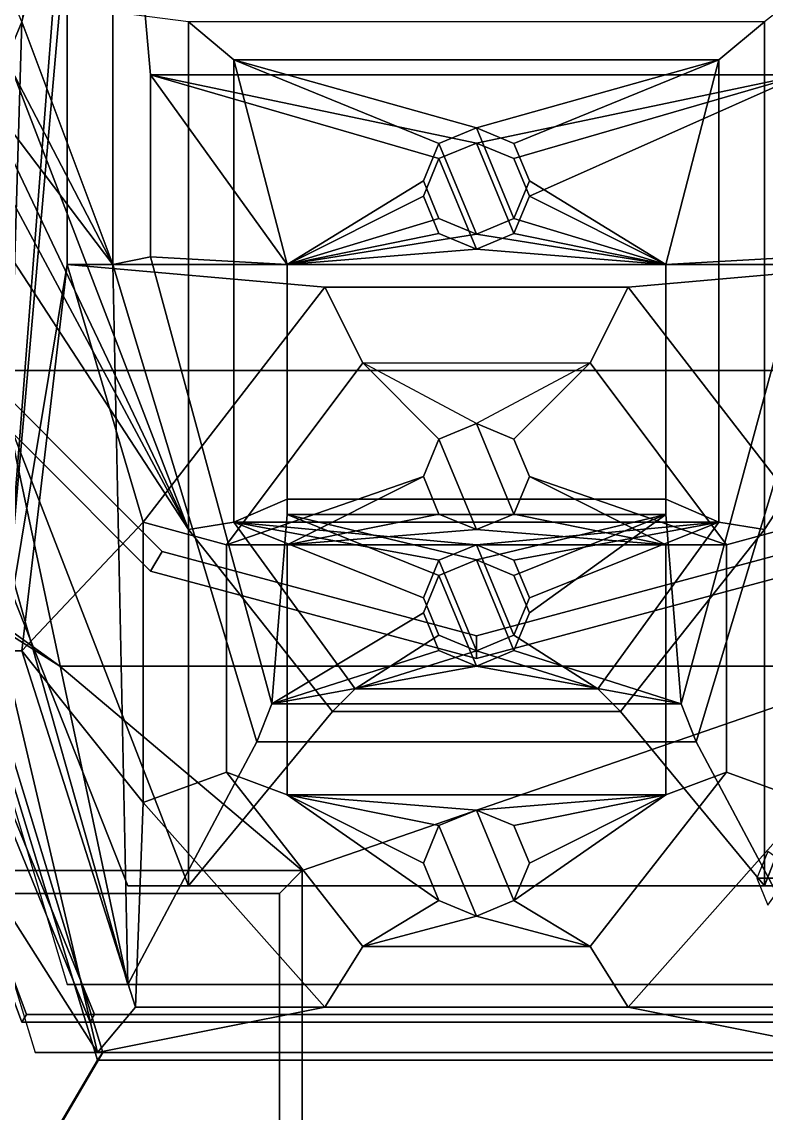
# Model space of a CAD drawing. Header units: millimetres. Extents: x -1.2 to 1.2, y -3.5 to 10.4.
# Drawn here: x -0.6 to 0.382, y -1.79 to -0.35 of the extents above; entities that cross this region are included whole.
import ezdxf

# ---------------------------------------------------------------- set-up
doc = ezdxf.new("R2010")
doc.units = ezdxf.units.MM
doc.layers.add('turret', color=2, linetype='Continuous')
doc.layers.add('turret_screens', color=3, linetype='Continuous')

msp = doc.modelspace()

# ---------------------------------------------------------------- linework, layer by layer
for points in [[(0.71, -2.48, 0.33), (-0.71, -2.48, 0.33), (-0.71, 1.43, 0.33), (0.71, 1.43, 0.33)], [(1.09, 0.28, 1.46), (-1.09, 0.28, 1.46), (-1.09, -0.81, 1.46), (1.09, -0.81, 1.46)], [(1.09, -0.81, 1.46), (-1.09, -0.81, 1.46), (-0.55, -1.2, 1.46), (0.55, -1.2, 1.46)], [(-0.55, -1.2, 1.4489), (-1.04, -0.89, 1.46), (-0.91, -1.47, 1.4392), (-0.23, -1.47, 1.4392)], [(-1.04, -0.89, 1.46), (-0.55, -1.2, 1.4489), (-0.9792, -0.89, 1.46), (-1.04, -0.89, 1.46)], [(-0.55, -1.2, 1.46), (-0.9792, -0.89, 1.46), (-0.9792, -0.89, 1.46), (-0.55, -1.2, 1.4489)], [(0.55, -1.2, 1.46), (-0.55, -1.2, 1.46), (-0.55, -1.2, 1.4489), (0.55, -1.2, 1.4489)], [(0.55, -1.2, 1.4489), (-0.55, -1.2, 1.4489), (-0.23, -1.47, 1.4392)], [(0.86, -2.56, 1.4), (0.55, -1.2, 1.4489), (-0.23, -1.47, 1.4392), (-0.23, -2.4, 1.4057)], [(-0.23, -1.47, 1.4392), (-0.91, -1.47, 1.4392), (-0.88, -1.5, 1.54), (-0.26, -1.5, 1.54)], [(-0.23, -1.47, 1.4392), (-0.26, -1.5, 1.54), (-0.26, -2.37, 1.51), (-0.23, -2.4, 1.4057)], [(-0.26, -1.5, 1.54), (-0.88, -1.5, 1.54), (-0.88, -2.37, 1.51), (-0.26, -2.37, 1.51)]]:
    msp.add_3dface(points)
at = {"layer": 'turret'}
for points in [[(-0.6247, -1.18, -2.42), (-0.54, -0.22, -2.27), (-0.51, 0.3, -2.42), (-0.6247, -1.18, -2.42)], [(-0.51, 0.3, -2.42), (-0.51, 0.3, -2.42), (-0.6, -0.35, -2.42), (-0.6247, -1.18, -2.42)], [(-0.48, -0.67, 2), (-0.48, 0.14, 2), (-0.48, 0.14, 2), (-0.6, -0.35, 2)], [(-0.43, -0.42, 2.24), (-0.48, 0.14, 2), (-0.48, -0.67, 2), (-0.43, -0.66, 2.24)], [(0.48, 0.14, 2), (-0.48, 0.14, 2), (-0.43, -0.42, 2.24), (0.43, -0.42, 2.24)], [(0.38, -1.02, 4), (0.83, -0.33, 4), (0.61, -0.17, 4), (0.38, -0.35, 4)], [(-0.6247, -1.18, -2.42), (-0.54, -0.67, -2.14), (-0.54, -0.22, -2.27), (-0.6247, -1.18, -2.42)], [(-0.54, -0.67, -2.14), (0.54, -0.67, -2.14), (0.54, -0.22, -2.27), (-0.54, -0.22, -2.27)], [(-0.6205, -0.3005, 2.05), (-0.67, -0.28, 2.05), (-0.6205, -0.3995, 2.05), (-0.6, -0.35, 2.05)], [(-0.6205, -0.3005, -2.37), (-0.67, -0.28, -2.37), (-0.6205, -0.3995, -2.37), (-0.6, -0.35, -2.37)], [(-0.83, -0.33, 4), (-0.92, -0.33, 3.54), (-0.46, -1.49, 3.54), (-0.38, -1.49, 4)], [(-0.92, -0.33, 3.54), (0.92, -0.33, 3.54), (0.46, -1.49, 3.54), (-0.46, -1.49, 3.54)], [(-0.83, -0.33, 4), (-0.38, -1.49, 4), (-0.38, -1.49, 4), (-0.38, -1.02, 4)], [(-0.83, -0.33, 4), (-0.38, -1.02, 4), (-0.7295, -0.3695, 4)], [(-0.38, -1.02, 4), (-0.38, -0.35, 4), (-0.61, -0.32, 4), (-0.6305, -0.3695, 4)], [(0.38, -1.49, 4), (0.46, -1.49, 3.54), (0.92, -0.33, 3.54), (0.83, -0.33, 4)], [(0.38, -1.02, 4), (0.38, -1.49, 4), (0.38, -1.49, 4), (0.83, -0.33, 4)], [(-0.82, -0.35, 2), (-0.92, -0.35, 1.55), (-0.54, -1.62, 1.55), (-0.46, -1.62, 2)], [(-0.82, -0.35, 2), (-0.46, -1.62, 2), (-0.7195, -0.3995, 2), (-0.74, -0.35, 2)], [(-0.6247, -1.18, -2.42), (-0.6247, -1.18, -2.42), (-0.6, -0.35, -2.42), (-0.6205, -0.3995, -2.42)], [(-0.6205, -0.3995, 2), (-0.6, -0.35, 2), (-0.6, -0.35, 2.05), (-0.6205, -0.3995, 2.05)], [(-0.48, -0.67, 2), (-0.6, -0.35, 2), (-0.6, -0.35, 2), (-0.6205, -0.3995, 2)], [(-0.6205, -0.3995, -2.42), (-0.6, -0.35, -2.42), (-0.6, -0.35, -2.37), (-0.6205, -0.3995, -2.37)], [(-0.38, -0.35, 4.05), (-0.38, -0.35, 4), (-0.38, -1.02, 4), (-0.38, -1.02, 4.05)], [(-0.32, -0.4, 4.23), (-0.38, -0.35, 4.05), (-0.38, -1.02, 4.05), (-0.32, -1.01, 4.23)], [(0.32, -0.4, 4.23), (0.38, -0.35, 4.05), (-0.38, -0.35, 4.05), (-0.32, -0.4, 4.23)], [(0.29, -1.3, 2), (0.46, -1.62, 2), (0.82, -0.35, 2), (0.48, -0.67, 2)], [(0.32, -1.01, 4.23), (0.38, -1.02, 4.05), (0.38, -0.35, 4.05), (0.32, -0.4, 4.23)], [(0.38, -1.02, 4.05), (0.38, -1.02, 4), (0.38, -0.35, 4), (0.38, -0.35, 4.05)], [(-0.38, -1.02, 4), (-0.68, -0.39, 4), (-0.68, -0.39, 4), (-0.7295, -0.3695, 4)], [(-0.68, -0.39, 4), (-0.38, -1.02, 4), (-0.6305, -0.3695, 4), (-0.68, -0.39, 4)], [(-0.46, -1.62, 2), (-0.48, -0.67, 2), (-0.67, -0.42, 2), (-0.7195, -0.3995, 2)], [(-0.48, -0.67, 2), (-0.48, -0.67, 2), (-0.6205, -0.3995, 2), (-0.67, -0.42, 2)], [(-0.32, -1.01, 4.23), (-0.25, -0.98, 4.23), (-0.25, -0.67, 4.23), (-0.32, -0.4, 4.23)], [(-0.32, -0.4, 4.23), (-0.25, -0.67, 4.23), (-0.07, -0.56, 4.23), (-0.0495, -0.5105, 4.23)], [(-0.32, -0.4, 4.23), (-0.32, -0.4, 4.23), (-0.0495, -0.5105, 4.23), (0, -0.49, 4.23)], [(-0.32, -0.4, 4.23), (-0.32, -0.4, 4.23), (0, -0.49, 4.23), (0.32, -0.4, 4.23)], [(0.32, -0.4, 4.23), (0.32, -0.4, 4.23), (0, -0.49, 4.23), (0.0495, -0.5105, 4.23)], [(0.25, -0.67, 4.23), (0.32, -0.4, 4.23), (0.0495, -0.5105, 4.23), (0.07, -0.56, 4.23)], [(0.25, -0.98, 4.23), (0.32, -1.01, 4.23), (0.32, -0.4, 4.23), (0.25, -0.67, 4.23)], [(0.43, -0.42, 2.24), (0.43, -0.42, 2.24), (-0.43, -0.42, 2.24), (0, -0.51, 2.24)], [(-0.43, -0.42, 2.24), (-0.43, -0.42, 2.24), (-0.0495, -0.5305, 2.24), (0, -0.51, 2.24)], [(-0.43, -0.42, 2.24), (-0.25, -0.67, 2.24), (-0.07, -0.58, 2.24), (-0.0495, -0.5305, 2.24)], [(-0.43, -0.42, 2.24), (-0.43, -0.66, 2.24), (-0.25, -0.67, 2.24), (-0.43, -0.42, 2.24)], [(0.43, -0.42, 2.24), (0.43, -0.42, 2.24), (0, -0.51, 2.24), (0.0495, -0.5305, 2.24)], [(0.43, -0.42, 2.24), (0.43, -0.42, 2.24), (0.0495, -0.5305, 2.24), (0.07, -0.58, 2.24)], [(0.43, -0.42, 2.24), (0.07, -0.58, 2.24), (0.25, -0.67, 2.24), (0.43, -0.66, 2.24)], [(0, -0.49, 4.28), (-0.0495, -0.5105, 4.28), (0, -0.63, 4.28), (0.0495, -0.6095, 4.28)], [(0, -0.49, 4.23), (-0.0495, -0.5105, 4.23), (-0.0495, -0.5105, 4.28), (0, -0.49, 4.28)], [(0.0495, -0.5105, 4.28), (0, -0.49, 4.28), (0.0495, -0.6095, 4.28), (0.07, -0.56, 4.28)], [(0.0495, -0.5105, 4.23), (0, -0.49, 4.23), (0, -0.49, 4.28), (0.0495, -0.5105, 4.28)], [(-0.0495, -0.5105, 4.28), (-0.07, -0.56, 4.28), (-0.0495, -0.6095, 4.28), (0, -0.63, 4.28)], [(-0.0495, -0.5105, 4.23), (-0.07, -0.56, 4.23), (-0.07, -0.56, 4.28), (-0.0495, -0.5105, 4.28)], [(0, -0.51, 2.24), (-0.0495, -0.5305, 2.24), (-0.0495, -0.5305, 2.29), (0, -0.51, 2.29)], [(0, -0.51, 2.29), (-0.0495, -0.5305, 2.29), (0, -0.65, 2.29), (0.0495, -0.6295, 2.29)], [(0.0495, -0.5305, 2.24), (0, -0.51, 2.24), (0, -0.51, 2.29), (0.0495, -0.5305, 2.29)], [(0.0495, -0.5305, 2.29), (0, -0.51, 2.29), (0.0495, -0.6295, 2.29), (0.07, -0.58, 2.29)], [(0.07, -0.56, 4.23), (0.0495, -0.5105, 4.23), (0.0495, -0.5105, 4.28), (0.07, -0.56, 4.28)], [(-0.0495, -0.5305, 2.24), (-0.07, -0.58, 2.24), (-0.07, -0.58, 2.29), (-0.0495, -0.5305, 2.29)], [(-0.0495, -0.5305, 2.29), (-0.07, -0.58, 2.29), (-0.0495, -0.6295, 2.29), (0, -0.65, 2.29)], [(0.07, -0.58, 2.24), (0.0495, -0.5305, 2.24), (0.0495, -0.5305, 2.29), (0.07, -0.58, 2.29)], [(-0.25, -0.67, 4.23), (-0.25, -0.67, 4.23), (-0.0495, -0.6095, 4.23), (-0.07, -0.56, 4.23)], [(-0.07, -0.56, 4.23), (-0.0495, -0.6095, 4.23), (-0.0495, -0.6095, 4.28), (-0.07, -0.56, 4.28)], [(0.0495, -0.6095, 4.23), (0.07, -0.56, 4.23), (0.07, -0.56, 4.28), (0.0495, -0.6095, 4.28)], [(0.25, -0.67, 4.23), (0.25, -0.67, 4.23), (0.07, -0.56, 4.23), (0.0495, -0.6095, 4.23)], [(-0.25, -0.67, 2.24), (-0.25, -0.67, 2.24), (-0.0495, -0.6295, 2.24), (-0.07, -0.58, 2.24)], [(-0.07, -0.58, 2.24), (-0.0495, -0.6295, 2.24), (-0.0495, -0.6295, 2.29), (-0.07, -0.58, 2.29)], [(0.0495, -0.6295, 2.24), (0.07, -0.58, 2.24), (0.07, -0.58, 2.29), (0.0495, -0.6295, 2.29)], [(0.25, -0.67, 2.24), (0.25, -0.67, 2.24), (0.07, -0.58, 2.24), (0.0495, -0.6295, 2.24)], [(-0.25, -0.67, 4.23), (-0.25, -0.67, 4.23), (0, -0.63, 4.23), (-0.0495, -0.6095, 4.23)], [(-0.0495, -0.6095, 4.23), (0, -0.63, 4.23), (0, -0.63, 4.28), (-0.0495, -0.6095, 4.28)], [(0, -0.63, 4.23), (0.0495, -0.6095, 4.23), (0.0495, -0.6095, 4.28), (0, -0.63, 4.28)], [(0.25, -0.67, 4.23), (0.25, -0.67, 4.23), (0.0495, -0.6095, 4.23), (0, -0.63, 4.23)], [(-0.25, -0.67, 2.24), (-0.25, -0.67, 2.24), (0, -0.65, 2.24), (-0.0495, -0.6295, 2.24)], [(0.25, -0.67, 4.23), (0.25, -0.67, 4.23), (0, -0.63, 4.23), (-0.25, -0.67, 4.23)], [(-0.0495, -0.6295, 2.24), (0, -0.65, 2.24), (0, -0.65, 2.29), (-0.0495, -0.6295, 2.29)], [(0, -0.65, 2.24), (0.0495, -0.6295, 2.24), (0.0495, -0.6295, 2.29), (0, -0.65, 2.29)], [(0.25, -0.67, 2.24), (0.25, -0.67, 2.24), (0.0495, -0.6295, 2.24), (0, -0.65, 2.24)], [(-0.43, -0.66, 2.24), (-0.48, -0.67, 2), (-0.29, -1.3, 2), (-0.27, -1.25, 2.24)], [(-0.25, -0.67, 2.24), (-0.43, -0.66, 2.24), (-0.27, -1.25, 2.24), (-0.25, -1, 2.24)], [(0.25, -0.67, 2.24), (0.25, -0.67, 2.24), (0, -0.65, 2.24), (-0.25, -0.67, 2.24)], [(0.25, -1, 2.24), (0.27, -1.25, 2.24), (0.43, -0.66, 2.24), (0.25, -0.67, 2.24)], [(0.27, -1.25, 2.24), (0.29, -1.3, 2), (0.48, -0.67, 2), (0.43, -0.66, 2.24)], [(-0.6247, -1.18, -2.42), (-0.6, -1.18, -2.14), (-0.54, -0.67, -2.14), (-0.6247, -1.18, -2.42)], [(-0.6, -1.18, -2.14), (-0.44, -1.01, -2.14), (-0.44, -1.01, -2.14), (-0.54, -0.67, -2.14)], [(-0.2, -0.7, -2.14), (0.2, -0.7, -2.14), (0.54, -0.67, -2.14), (-0.54, -0.67, -2.14)], [(-0.44, -1.01, -2.14), (-0.2, -0.7, -2.14), (-0.2, -0.7, -2.14), (-0.54, -0.67, -2.14)], [(-0.48, -0.67, 2), (-0.46, -1.62, 2), (-0.46, -1.62, 2), (-0.29, -1.3, 2)], [(0.25, -0.67, 2.26), (0.25, -0.67, 2.24), (-0.25, -0.67, 2.24), (-0.25, -0.67, 2.26)], [(-0.25, -0.67, 2.26), (-0.25, -0.67, 2.24), (-0.25, -1, 2.24), (-0.25, -1, 2.26)], [(-0.25, -1, 2.26), (0.25, -1, 2.26), (0.25, -0.67, 2.26), (-0.25, -0.67, 2.26)], [(-0.25, -0.98, 4.27), (0.25, -0.98, 4.27), (0.25, -0.67, 4.27), (-0.25, -0.67, 4.27)], [(-0.25, -0.67, 4.27), (-0.25, -0.67, 4.23), (-0.25, -0.98, 4.23), (-0.25, -0.98, 4.27)], [(0.25, -0.67, 4.27), (0.25, -0.67, 4.23), (-0.25, -0.67, 4.23), (-0.25, -0.67, 4.27)], [(0.44, -1.01, -2.14), (0.54, -0.67, -2.14), (0.54, -0.67, -2.14), (0.2, -0.7, -2.14)], [(0.25, -1, 2.26), (0.25, -1, 2.24), (0.25, -0.67, 2.24), (0.25, -0.67, 2.26)], [(0.25, -0.98, 4.27), (0.25, -0.98, 4.23), (0.25, -0.67, 4.23), (0.25, -0.67, 4.27)], [(-0.15, -0.8, -1.9), (-0.2, -0.7, -2.14), (-0.44, -1.01, -2.14), (-0.33, -1.04, -1.9)], [(0.2, -0.7, -2.14), (-0.2, -0.7, -2.14), (-0.15, -0.8, -1.9), (0.15, -0.8, -1.9)], [(0.33, -1.04, -1.9), (0.44, -1.01, -2.14), (0.2, -0.7, -2.14), (0.15, -0.8, -1.9)], [(-0.7448, -0.76, 1.48), (-0.43, -1.0748, 1.48), (-0.415, -1.0488, 1.48), (-0.7188, -0.745, 1.48)], [(-0.7448, -0.76, 3.47), (-0.43, -1.0748, 3.47), (-0.415, -1.0488, 3.47), (-0.7188, -0.745, 3.47)], [(-0.7448, -0.76, -2.94), (-0.43, -1.0748, -2.94), (-0.415, -1.0488, -2.94), (-0.7188, -0.745, -2.94)], [(-0.7188, -0.745, 1.48), (-0.415, -1.0488, 1.48), (-0.415, -1.0488, 1.55), (-0.7188, -0.745, 1.55)], [(-0.7188, -0.745, 3.47), (-0.415, -1.0488, 3.47), (-0.415, -1.0488, 3.54), (-0.7188, -0.745, 3.54)], [(-0.7188, -0.745, -2.94), (-0.415, -1.0488, -2.94), (-0.415, -1.0488, -2.87), (-0.7188, -0.745, -2.87)], [(-0.7448, -0.76, 1.46), (-0.43, -1.0748, 1.46), (-0.43, -1.0748, 1.48), (-0.7448, -0.76, 1.48)], [(-0.7448, -0.76, 3.45), (-0.43, -1.0748, 3.45), (-0.43, -1.0748, 3.47), (-0.7448, -0.76, 3.47)], [(-0.7448, -0.76, -2.96), (-0.43, -1.0748, -2.96), (-0.43, -1.0748, -2.94), (-0.7448, -0.76, -2.94)], [(-0.0495, -0.9005, -1.9), (-0.15, -0.8, -1.9), (-0.33, -1.04, -1.9), (-0.07, -0.95, -1.9)], [(0, -0.88, -1.9), (-0.15, -0.8, -1.9), (-0.0495, -0.9005, -1.9)], [(0.15, -0.8, -1.9), (0, -0.88, -1.9), (0.0495, -0.9005, -1.9)], [(0.07, -0.95, -1.9), (0.33, -1.04, -1.9), (0.15, -0.8, -1.9), (0.0495, -0.9005, -1.9)], [(0, -0.88, -1.85), (-0.0495, -0.9005, -1.85), (0, -1.02, -1.85), (0.0495, -0.9995, -1.85)], [(0, -0.88, -1.9), (-0.0495, -0.9005, -1.9), (-0.0495, -0.9005, -1.85), (0, -0.88, -1.85)], [(0.0495, -0.9005, -1.85), (0, -0.88, -1.85), (0.0495, -0.9995, -1.85), (0.07, -0.95, -1.85)], [(0.0495, -0.9005, -1.9), (0, -0.88, -1.9), (0, -0.88, -1.85), (0.0495, -0.9005, -1.85)], [(-0.0495, -0.9005, -1.85), (-0.07, -0.95, -1.85), (-0.0495, -0.9995, -1.85), (0, -1.02, -1.85)], [(-0.0495, -0.9005, -1.9), (-0.07, -0.95, -1.9), (-0.07, -0.95, -1.85), (-0.0495, -0.9005, -1.85)], [(0.07, -0.95, -1.9), (0.0495, -0.9005, -1.9), (0.0495, -0.9005, -1.85), (0.07, -0.95, -1.85)], [(-0.25, -1.04, -1.9), (-0.07, -0.95, -1.9), (-0.07, -0.95, -1.9), (-0.33, -1.04, -1.9)], [(-0.25, -1.04, -1.9), (-0.0495, -0.9995, -1.9), (-0.0495, -0.9995, -1.9), (-0.07, -0.95, -1.9)], [(-0.07, -0.95, -1.9), (-0.0495, -0.9995, -1.9), (-0.0495, -0.9995, -1.85), (-0.07, -0.95, -1.85)], [(0.0495, -0.9995, -1.9), (0.07, -0.95, -1.9), (0.07, -0.95, -1.85), (0.0495, -0.9995, -1.85)], [(0.0495, -0.9995, -1.9), (0.25, -1.04, -1.9), (0.25, -1.04, -1.9), (0.07, -0.95, -1.9)], [(0.25, -1.04, -1.9), (0.33, -1.04, -1.9), (0.33, -1.04, -1.9), (0.07, -0.95, -1.9)], [(-0.32, -1.01, 4.23), (0.32, -1.01, 4.23), (0.25, -0.98, 4.23), (-0.25, -0.98, 4.23)], [(-0.25, -0.98, 4.23), (0.25, -0.98, 4.23), (0.25, -0.98, 4.27), (-0.25, -0.98, 4.27)], [(-0.25, -1, 2.24), (-0.27, -1.25, 2.24), (-0.07, -1.13, 2.24), (-0.0495, -1.0805, 2.24)], [(-0.25, -1.04, -1.9), (0, -1.02, -1.9), (0, -1.02, -1.9), (-0.0495, -0.9995, -1.9)], [(-0.25, -1, 2.24), (0.25, -1, 2.24), (0.25, -1, 2.26), (-0.25, -1, 2.26)], [(0, -1.06, 2.24), (0, -1.06, 2.24), (0.25, -1, 2.24), (-0.25, -1, 2.24)], [(-0.25, -1, 2.24), (-0.25, -1, 2.24), (-0.0495, -1.0805, 2.24), (0, -1.06, 2.24)], [(-0.0495, -0.9995, -1.9), (0, -1.02, -1.9), (0, -1.02, -1.85), (-0.0495, -0.9995, -1.85)], [(0, -1.02, -1.9), (0.0495, -0.9995, -1.9), (0.0495, -0.9995, -1.85), (0, -1.02, -1.85)], [(0, -1.02, -1.9), (0.25, -1.04, -1.9), (0.25, -1.04, -1.9), (0.0495, -0.9995, -1.9)], [(0.25, -1, 2.24), (0.25, -1, 2.24), (0, -1.06, 2.24), (0.0495, -1.0805, 2.24)], [(0.25, -1, 2.24), (0.25, -1, 2.24), (0.0495, -1.0805, 2.24), (0.07, -1.13, 2.24)], [(0.27, -1.25, 2.24), (0.25, -1, 2.24), (0.07, -1.13, 2.24), (0.0495, -1.1795, 2.24)], [(-0.6, -1.18, -2.14), (-0.44, -1.38, -2.14), (-0.44, -1.38, -2.14), (-0.44, -1.01, -2.14)], [(-0.33, -1.04, -1.9), (-0.44, -1.01, -2.14), (-0.44, -1.38, -2.14), (-0.33, -1.34, -1.9)], [(-0.32, -1.01, 4.23), (-0.38, -1.02, 4.05), (-0.19, -1.26, 4.05), (-0.16, -1.23, 4.23)], [(-0.38, -1.02, 4.05), (-0.38, -1.02, 4), (-0.19, -1.26, 4), (-0.19, -1.26, 4.05)], [(-0.38, -1.02, 4), (-0.38, -1.49, 4), (-0.38, -1.49, 4), (-0.19, -1.26, 4)], [(-0.16, -1.23, 4.23), (-0.0495, -1.1595, 4.23), (-0.07, -1.11, 4.23), (-0.32, -1.01, 4.23)], [(-0.32, -1.01, 4.23), (-0.32, -1.01, 4.23), (-0.0495, -1.0605, 4.23), (0, -1.04, 4.23)], [(-0.32, -1.01, 4.23), (-0.32, -1.01, 4.23), (-0.07, -1.11, 4.23), (-0.0495, -1.0605, 4.23)], [(-0.32, -1.01, 4.23), (-0.32, -1.01, 4.23), (0, -1.04, 4.23), (0.32, -1.01, 4.23)], [(-0.25, -1.04, -1.9), (0.25, -1.04, -1.9), (0.25, -1.04, -1.9), (0, -1.02, -1.9)], [(0.32, -1.01, 4.23), (0.32, -1.01, 4.23), (0, -1.04, 4.23), (0.0495, -1.0605, 4.23)], [(0.32, -1.01, 4.23), (0.32, -1.01, 4.23), (0.0495, -1.0605, 4.23), (0.07, -1.11, 4.23)], [(0.16, -1.23, 4.23), (0.32, -1.01, 4.23), (0.07, -1.11, 4.23), (0.0495, -1.1595, 4.23)], [(0.16, -1.23, 4.23), (0.19, -1.26, 4.05), (0.38, -1.02, 4.05), (0.32, -1.01, 4.23)], [(0.19, -1.26, 4.05), (0.19, -1.26, 4), (0.38, -1.02, 4), (0.38, -1.02, 4.05)], [(0.19, -1.26, 4), (0.38, -1.49, 4), (0.38, -1.49, 4), (0.38, -1.02, 4)], [(0.33, -1.34, -1.9), (0.44, -1.38, -2.14), (0.44, -1.01, -2.14), (0.33, -1.04, -1.9)], [(-0.43, -1.0748, 1.48), (0, -1.19, 1.48), (0, -1.16, 1.48), (-0.415, -1.0488, 1.48)], [(-0.43, -1.0748, 3.47), (0, -1.19, 3.47), (0, -1.16, 3.47), (-0.415, -1.0488, 3.47)], [(-0.43, -1.0748, -2.94), (0, -1.19, -2.94), (0, -1.16, -2.94), (-0.415, -1.0488, -2.94)], [(-0.415, -1.0488, 1.48), (0, -1.16, 1.48), (0, -1.16, 1.55), (-0.415, -1.0488, 1.55)], [(-0.415, -1.0488, 3.47), (0, -1.16, 3.47), (0, -1.16, 3.54), (-0.415, -1.0488, 3.54)], [(-0.415, -1.0488, -2.94), (0, -1.16, -2.94), (0, -1.16, -2.87), (-0.415, -1.0488, -2.87)], [(-0.25, -1.04, -1.9), (-0.33, -1.04, -1.9), (-0.33, -1.34, -1.9), (-0.25, -1.37, -1.9)], [(-0.25, -1.37, -1.88), (0.25, -1.37, -1.88), (0.25, -1.04, -1.88), (-0.25, -1.04, -1.88)], [(-0.25, -1.04, -1.88), (-0.25, -1.04, -1.9), (-0.25, -1.37, -1.9), (-0.25, -1.37, -1.88)], [(0.25, -1.04, -1.88), (0.25, -1.04, -1.9), (-0.25, -1.04, -1.9), (-0.25, -1.04, -1.88)], [(0, -1.04, 4.23), (-0.0495, -1.0605, 4.23), (-0.0495, -1.0605, 4.28), (0, -1.04, 4.28)], [(0, -1.04, 4.28), (-0.0495, -1.0605, 4.28), (0, -1.18, 4.28), (0.0495, -1.1595, 4.28)], [(0.0495, -1.0605, 4.23), (0, -1.04, 4.23), (0, -1.04, 4.28), (0.0495, -1.0605, 4.28)], [(0.0495, -1.0605, 4.28), (0, -1.04, 4.28), (0.0495, -1.1595, 4.28), (0.07, -1.11, 4.28)], [(0, -1.16, 1.48), (0.415, -1.0488, 1.48), (0.415, -1.0488, 1.55), (0, -1.16, 1.55)], [(0, -1.19, 1.48), (0.43, -1.0748, 1.48), (0.415, -1.0488, 1.48), (0, -1.16, 1.48)], [(0, -1.19, 3.47), (0.43, -1.0748, 3.47), (0.415, -1.0488, 3.47), (0, -1.16, 3.47)], [(0, -1.16, 3.47), (0.415, -1.0488, 3.47), (0.415, -1.0488, 3.54), (0, -1.16, 3.54)], [(0, -1.19, -2.94), (0.43, -1.0748, -2.94), (0.415, -1.0488, -2.94), (0, -1.16, -2.94)], [(0, -1.16, -2.94), (0.415, -1.0488, -2.94), (0.415, -1.0488, -2.87), (0, -1.16, -2.87)], [(0.25, -1.37, -1.88), (0.25, -1.37, -1.9), (0.25, -1.04, -1.9), (0.25, -1.04, -1.88)], [(0.25, -1.37, -1.9), (0.33, -1.34, -1.9), (0.33, -1.04, -1.9), (0.25, -1.04, -1.9)], [(-0.0495, -1.0605, 4.23), (-0.07, -1.11, 4.23), (-0.07, -1.11, 4.28), (-0.0495, -1.0605, 4.28)], [(-0.0495, -1.0605, 4.28), (-0.07, -1.11, 4.28), (-0.0495, -1.1595, 4.28), (0, -1.18, 4.28)], [(0, -1.06, 2.29), (-0.0495, -1.0805, 2.29), (0, -1.2, 2.29), (0.0495, -1.1795, 2.29)], [(0, -1.06, 2.24), (-0.0495, -1.0805, 2.24), (-0.0495, -1.0805, 2.29), (0, -1.06, 2.29)], [(0.0495, -1.0805, 2.29), (0, -1.06, 2.29), (0.0495, -1.1795, 2.29), (0.07, -1.13, 2.29)], [(0.0495, -1.0805, 2.24), (0, -1.06, 2.24), (0, -1.06, 2.29), (0.0495, -1.0805, 2.29)], [(0.07, -1.11, 4.23), (0.0495, -1.0605, 4.23), (0.0495, -1.0605, 4.28), (0.07, -1.11, 4.28)], [(-0.43, -1.0748, 1.46), (0, -1.19, 1.46), (0, -1.19, 1.48), (-0.43, -1.0748, 1.48)], [(-0.43, -1.0748, 3.45), (0, -1.19, 3.45), (0, -1.19, 3.47), (-0.43, -1.0748, 3.47)], [(-0.43, -1.0748, -2.96), (0, -1.19, -2.96), (0, -1.19, -2.94), (-0.43, -1.0748, -2.94)], [(0, -1.19, 1.46), (0.43, -1.0748, 1.46), (0.43, -1.0748, 1.48), (0, -1.19, 1.48)], [(0, -1.19, 3.45), (0.43, -1.0748, 3.45), (0.43, -1.0748, 3.47), (0, -1.19, 3.47)], [(0, -1.19, -2.96), (0.43, -1.0748, -2.96), (0.43, -1.0748, -2.94), (0, -1.19, -2.94)], [(-0.0495, -1.0805, 2.29), (-0.07, -1.13, 2.29), (-0.0495, -1.1795, 2.29), (0, -1.2, 2.29)], [(-0.0495, -1.0805, 2.24), (-0.07, -1.13, 2.24), (-0.07, -1.13, 2.29), (-0.0495, -1.0805, 2.29)], [(0.07, -1.13, 2.24), (0.0495, -1.0805, 2.24), (0.0495, -1.0805, 2.29), (0.07, -1.13, 2.29)], [(-0.07, -1.11, 4.23), (-0.0495, -1.1595, 4.23), (-0.0495, -1.1595, 4.28), (-0.07, -1.11, 4.28)], [(0.0495, -1.1595, 4.23), (0.07, -1.11, 4.23), (0.07, -1.11, 4.28), (0.0495, -1.1595, 4.28)], [(-0.27, -1.25, 2.24), (-0.27, -1.25, 2.24), (-0.0495, -1.1795, 2.24), (-0.07, -1.13, 2.24)], [(-0.07, -1.13, 2.24), (-0.0495, -1.1795, 2.24), (-0.0495, -1.1795, 2.29), (-0.07, -1.13, 2.29)], [(0.0495, -1.1795, 2.24), (0.07, -1.13, 2.24), (0.07, -1.13, 2.29), (0.0495, -1.1795, 2.29)], [(-0.16, -1.23, 4.23), (-0.16, -1.23, 4.23), (0, -1.18, 4.23), (-0.0495, -1.1595, 4.23)], [(-0.0495, -1.1595, 4.23), (0, -1.18, 4.23), (0, -1.18, 4.28), (-0.0495, -1.1595, 4.28)], [(0, -1.18, 4.23), (0.0495, -1.1595, 4.23), (0.0495, -1.1595, 4.28), (0, -1.18, 4.28)], [(0.16, -1.23, 4.23), (0.16, -1.23, 4.23), (0.0495, -1.1595, 4.23), (0, -1.18, 4.23)], [(-0.6247, -1.18, -2.42), (-0.6247, -1.18, -2.42), (-0.6588, -1.46, -2.87), (-0.5, -1.71, -2.42)], [(-0.5, -1.71, -2.42), (-0.45, -1.65, -2.14), (-0.6, -1.18, -2.14), (-0.6247, -1.18, -2.42)], [(-0.6, -1.18, -2.14), (-0.45, -1.65, -2.14), (-0.45, -1.65, -2.14), (-0.44, -1.38, -2.14)], [(-0.27, -1.25, 2.24), (-0.27, -1.25, 2.24), (0, -1.2, 2.24), (-0.0495, -1.1795, 2.24)], [(-0.16, -1.23, 4.23), (-0.16, -1.23, 4.23), (0.16, -1.23, 4.23), (0, -1.18, 4.23)], [(-0.0495, -1.1795, 2.24), (0, -1.2, 2.24), (0, -1.2, 2.29), (-0.0495, -1.1795, 2.29)], [(0, -1.2, 2.24), (0.0495, -1.1795, 2.24), (0.0495, -1.1795, 2.29), (0, -1.2, 2.29)], [(0.27, -1.25, 2.24), (0.27, -1.25, 2.24), (0.0495, -1.1795, 2.24), (0, -1.2, 2.24)], [(0.27, -1.25, 2.24), (0.27, -1.25, 2.24), (0, -1.2, 2.24), (-0.27, -1.25, 2.24)], [(-0.19, -1.26, 4.05), (0.19, -1.26, 4.05), (0.16, -1.23, 4.23), (-0.16, -1.23, 4.23)], [(-0.29, -1.3, 2), (0.29, -1.3, 2), (0.27, -1.25, 2.24), (-0.27, -1.25, 2.24)], [(-0.38, -1.49, 4), (0.38, -1.49, 4), (0.19, -1.26, 4), (-0.19, -1.26, 4)], [(-0.19, -1.26, 4), (0.19, -1.26, 4), (0.19, -1.26, 4.05), (-0.19, -1.26, 4.05)], [(0.29, -1.3, 2), (-0.29, -1.3, 2), (-0.46, -1.62, 2), (0.46, -1.62, 2)], [(-0.33, -1.34, -1.9), (-0.44, -1.38, -2.14), (-0.2, -1.65, -2.14), (-0.15, -1.57, -1.9)], [(-0.15, -1.57, -1.9), (-0.0495, -1.5095, -1.9), (-0.25, -1.37, -1.9), (-0.33, -1.34, -1.9)], [(0.0495, -1.5095, -1.9), (0.15, -1.57, -1.9), (0.33, -1.34, -1.9), (0.25, -1.37, -1.9)], [(0.15, -1.57, -1.9), (0.2, -1.65, -2.14), (0.44, -1.38, -2.14), (0.33, -1.34, -1.9)], [(-0.44, -1.38, -2.14), (-0.45, -1.65, -2.14), (-0.45, -1.65, -2.14), (-0.2, -1.65, -2.14)], [(-0.25, -1.37, -1.9), (0.25, -1.37, -1.9), (0.25, -1.37, -1.88), (-0.25, -1.37, -1.88)], [(0, -1.39, -1.9), (0, -1.39, -1.9), (0.25, -1.37, -1.9), (-0.25, -1.37, -1.9)], [(-0.0495, -1.4105, -1.9), (-0.0495, -1.4105, -1.9), (0, -1.39, -1.9), (-0.25, -1.37, -1.9)], [(-0.07, -1.46, -1.9), (-0.07, -1.46, -1.9), (-0.0495, -1.4105, -1.9), (-0.25, -1.37, -1.9)], [(-0.0495, -1.5095, -1.9), (-0.0495, -1.5095, -1.9), (-0.07, -1.46, -1.9), (-0.25, -1.37, -1.9)], [(0.0495, -1.4105, -1.9), (0.0495, -1.4105, -1.9), (0.25, -1.37, -1.9), (0, -1.39, -1.9)], [(0.0495, -1.5095, -1.9), (0.0495, -1.5095, -1.9), (0.25, -1.37, -1.9), (0.07, -1.46, -1.9)], [(0.07, -1.46, -1.9), (0.07, -1.46, -1.9), (0.25, -1.37, -1.9), (0.0495, -1.4105, -1.9)], [(0.44, -1.38, -2.14), (0.2, -1.65, -2.14), (0.2, -1.65, -2.14), (0.45, -1.65, -2.14)], [(0, -1.39, -1.9), (-0.0495, -1.4105, -1.9), (-0.0495, -1.4105, -1.85), (0, -1.39, -1.85)], [(0, -1.39, -1.85), (-0.0495, -1.4105, -1.85), (0, -1.53, -1.85), (0.0495, -1.5095, -1.85)], [(0.0495, -1.4105, -1.9), (0, -1.39, -1.9), (0, -1.39, -1.85), (0.0495, -1.4105, -1.85)], [(0.0495, -1.4105, -1.85), (0, -1.39, -1.85), (0.0495, -1.5095, -1.85), (0.07, -1.46, -1.85)], [(-0.0495, -1.4105, -1.9), (-0.07, -1.46, -1.9), (-0.07, -1.46, -1.85), (-0.0495, -1.4105, -1.85)], [(-0.0495, -1.4105, -1.85), (-0.07, -1.46, -1.85), (-0.0495, -1.5095, -1.85), (0, -1.53, -1.85)], [(0.07, -1.46, -1.9), (0.0495, -1.4105, -1.9), (0.0495, -1.4105, -1.85), (0.07, -1.46, -1.85)], [(0.3846, -1.4446, -2.14), (0.37, -1.48, -2.14), (0.41, -1.48, -2.05), (0.42, -1.47, -2.05)], [(-0.6588, -1.46, -2.87), (-0.6588, -1.46, -2.87), (-0.5822, -1.71, -2.79), (-0.5, -1.71, -2.42)], [(-0.07, -1.46, -1.9), (-0.0495, -1.5095, -1.9), (-0.0495, -1.5095, -1.85), (-0.07, -1.46, -1.85)], [(0.0495, -1.5095, -1.9), (0.07, -1.46, -1.9), (0.07, -1.46, -1.85), (0.0495, -1.5095, -1.85)], [(0.37, -1.48, -2.14), (0.3846, -1.5154, -2.14), (0.41, -1.48, -2.05)], [(-0.46, -1.49, 3.54), (0.46, -1.49, 3.54), (0.38, -1.49, 4), (-0.38, -1.49, 4)], [(0, -1.53, -1.9), (0, -1.53, -1.9), (-0.0495, -1.5095, -1.9), (-0.15, -1.57, -1.9)], [(-0.0495, -1.5095, -1.9), (0, -1.53, -1.9), (0, -1.53, -1.85), (-0.0495, -1.5095, -1.85)], [(0, -1.53, -1.9), (0.0495, -1.5095, -1.9), (0.0495, -1.5095, -1.85), (0, -1.53, -1.85)], [(0.15, -1.57, -1.9), (0.15, -1.57, -1.9), (0.0495, -1.5095, -1.9), (0, -1.53, -1.9)], [(0.15, -1.57, -1.9), (0.15, -1.57, -1.9), (0, -1.53, -1.9), (-0.15, -1.57, -1.9)], [(-0.2, -1.65, -2.14), (0.2, -1.65, -2.14), (0.15, -1.57, -1.9), (-0.15, -1.57, -1.9)], [(-0.46, -1.62, 2), (-0.54, -1.62, 1.55), (0.54, -1.62, 1.55), (0.46, -1.62, 2)], [(-0.2, -1.65, -2.14), (-0.5, -1.71, -2.42), (0.5, -1.71, -2.42), (0.2, -1.65, -2.14)], [(-0.2, -1.65, -2.14), (-0.45, -1.65, -2.14), (-0.45, -1.65, -2.14), (-0.5, -1.71, -2.42)], [(0.45, -1.65, -2.14), (0.2, -1.65, -2.14), (0.2, -1.65, -2.14), (0.5, -1.71, -2.42)], [(-0.5, -1.71, -2.42), (-0.5822, -1.71, -2.79), (0.5822, -1.71, -2.79), (0.5, -1.71, -2.42)]]:
    msp.add_3dface(points, dxfattribs=at)
at = {"layer": 'turret_screens'}
for points in [[(-1, -0.47, 2.03), (-1.1, -0.32, 1.55), (-0.6, -1.67, 1.55), (-0.51, -1.67, 2.03)], [(-1.1, -0.32, 1.55), (-1.09, -0.32, 1.55), (-0.5937, -1.66, 1.55), (-0.6, -1.67, 1.55)], [(-0.5041, -1.66, 2.03), (-0.5937, -1.66, 1.55), (-1.09, -0.32, 1.55), (-0.99, -0.47, 2.03)], [(-0.51, -1.67, 2.03), (-0.5041, -1.66, 2.03), (-0.99, -0.47, 2.03), (-1, -0.47, 2.03)], [(-0.9305, -0.61, -2.43), (-0.6, -1.89, -2.77), (-0.5, -1.72, -1.92), (-0.7782, -0.81, -1.92)], [(-0.9205, -0.61, -2.43), (-0.5931, -1.88, -2.77), (-0.6245, -1.78, -2.77)], [(-0.5931, -1.88, -2.77), (-0.9205, -0.61, -2.43), (-0.7682, -0.81, -1.92), (-0.4931, -1.71, -1.92)], [(-0.7682, -0.81, -1.92), (-0.7782, -0.81, -1.92), (-0.5, -1.72, -1.92), (-0.4931, -1.71, -1.92)], [(-0.6, -1.67, 1.55), (-0.5937, -1.66, 1.55), (0.5937, -1.66, 1.55), (0.6, -1.67, 1.55)], [(-0.51, -1.67, 2.03), (-0.6, -1.67, 1.55), (0.6, -1.67, 1.55), (0.5, -1.67, 2.03)], [(0.4942, -1.66, 2.03), (0.5937, -1.66, 1.55), (-0.5937, -1.66, 1.55), (-0.5041, -1.66, 2.03)], [(0.5, -1.67, 2.03), (0.4942, -1.66, 2.03), (-0.5041, -1.66, 2.03), (-0.51, -1.67, 2.03)], [(0.5931, -1.88, -2.77), (-0.5931, -1.88, -2.77), (-0.4931, -1.71, -1.92), (0.4931, -1.71, -1.92)], [(0.4931, -1.71, -1.92), (-0.4931, -1.71, -1.92), (-0.5, -1.72, -1.92), (0.5, -1.72, -1.92)], [(-0.5, -1.72, -1.92), (-0.6, -1.89, -2.77), (0.6, -1.89, -2.77), (0.5, -1.72, -1.92)], [(-0.6344, -1.78, -2.77), (-0.6244, -1.78, -2.77), (-0.5931, -1.88, -2.77), (-0.6, -1.89, -2.77)]]:
    msp.add_3dface(points, dxfattribs=at)

doc.saveas('drawing.dxf')
